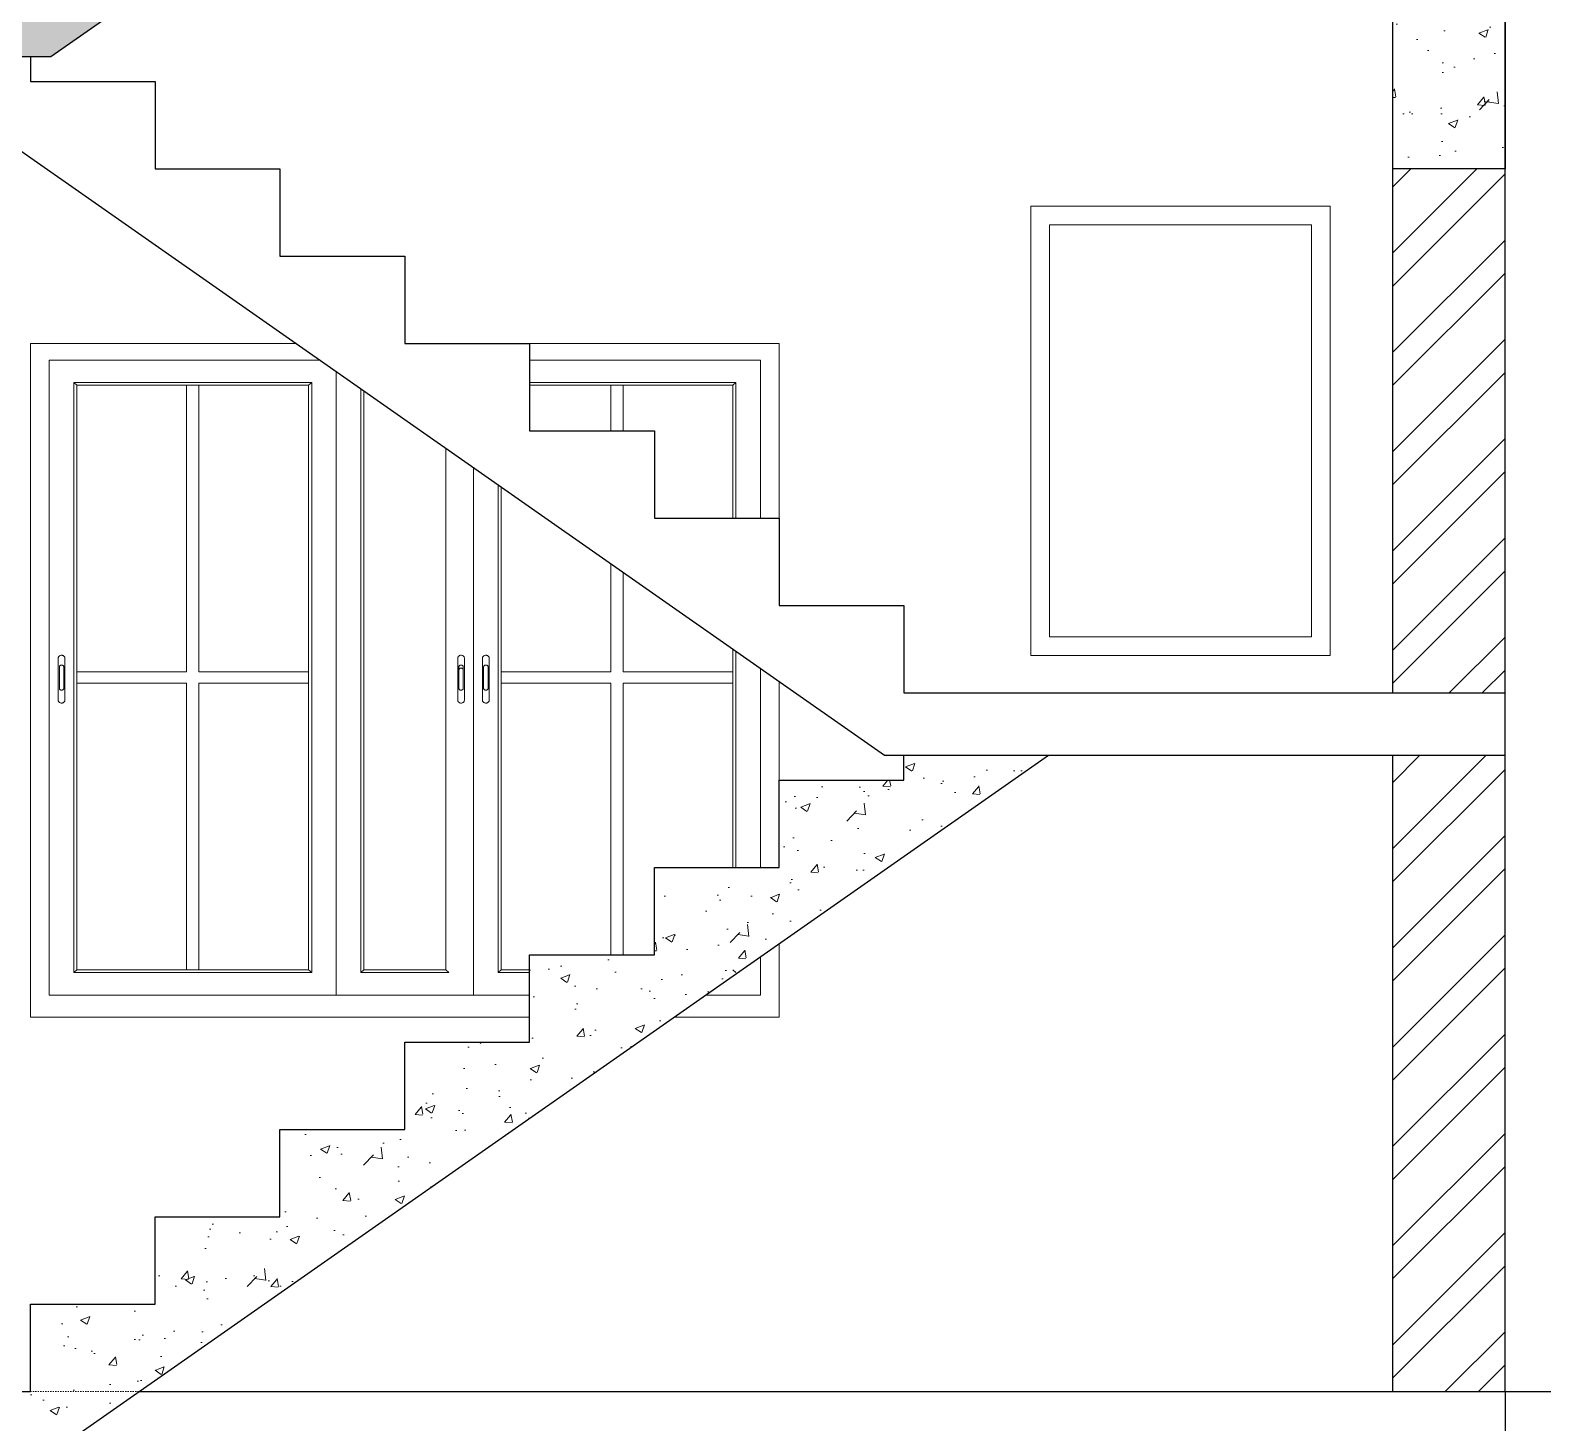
# Model space of a CAD drawing. Header units: inches. Extents: x -5058079 to -5054904, y -3262045 to -3259800.
# Drawn here: x -5055765.6 to -5055644.4, y -3261148.1 to -3261036.5 of the extents above; entities that cross this region are included whole.
import ezdxf

# ---------------------------------------------------------------- set-up
doc = ezdxf.new("R2010")
doc.units = ezdxf.units.IN
doc.header["$LTSCALE"] = 2
doc.header["$MEASUREMENT"] = 0
doc.linetypes.add('ACAD_ISO02W100', pattern=[15, 12, -3])
doc.linetypes.add('CENTER', pattern=[2, 1.25, -0.25, 0.25, -0.25])
doc.layers.get('0').update_dxf_attribs({"linetype": 'CONTINUOUS'})
for name, color, linetype, lineweight in [('Annotate-Bold.w', 187, 'CONTINUOUS', 18), ('Door-Window', 47, 'CONTINUOUS', 15), ('HATCH', 60, 'ACAD_ISO02W100', 13), ('window', 4, 'CONTINUOUS', 13)]:
    doc.layers.add(name, color=color, linetype=linetype, lineweight=lineweight)
pattern_1 = [(50, (2074.156, -4543.582), (7.172601826, -0.62752135), [0.75, -8.25]), (355, (2074.156, -4543.582), (-1.387513336, 7.521921337), [0.6, -6.6]), (100.45144446, (2074.7536, -4543.634), (5.785088467, 6.89439991), [0.63740192, -7.01142112]), (46.1842, (2074.156, -4541.582), (10.672413307, -1.655192808), [1.125, -12.375]), (96.63563549, (2075.045, -4541.72), (9.346619457, 9.741186008), [0.95610342, -10.5171376]), (351.184164, (2074.156, -4541.582), (9.34661945, 9.741186003), [0.9, -9.90000001]), (21, (2075.156, -4542.082), (5.969070521, -4.0261889067), [0.75, -8.25]), (326, (2075.156, -4542.082), (2.433153319, 7.2515004505), [0.6, -6.6]), (71.45144474, (2075.653, -4542.417), (8.402223767, 3.225311528), [0.6374019, -7.01142112]), (37.5, (2074.156, -4543.5817), (0.1215985532, 3.3289385383), [0, -6.52, 0, -6.7, 0, -6.625]), (7.5, (2074.156, -4543.5817), (2.6306953744, 3.9441171188), [0, -3.82, 0, -6.37, 0, -2.525]), (327.5, (2071.926, -4543.5817), (5.3382243617, -0.2255487173), [0, -2.5, 0, -7.8, 0, -10.35]), (317.5, (2070.926, -4543.5817), (5.8318616934, 1.0010498233), [0, -3.25, 0, -5.18, 0, -7.35])]
pattern_2 = [(45, (20732.341, -1743.482), (-3.977475644, 3.977475644), []), (45, (20734.9926, -1743.482), (-3.977475644, 3.977475644), [])]

msp = doc.modelspace()

# ---------------------------------------------------------------- hatches: boundary and pattern name
at = {"layer": 'Door-Window', "linetype": 'ByBlock'}
h = msp.add_hatch(dxfattribs=at)
h.set_pattern_fill('AR-CONC', color=256)
h.set_pattern_definition(pattern_1)
h.paths.add_polyline_path([(-5055910.02, -3261047.58), (-5055901.02, -3261047.58), (-5055901.02, -3261038.58), (-5055779.6, -3261038.58), (-5055779.6, -3261047.58), (-5055770.6, -3261047.58), (-5055770.6, -3261038.58), (-5055763.96, -3261038.58), (-5055756.82, -3261033.58), (-5055928.02, -3261033.58), (-5055928.02, -3261038.58), (-5055910.02, -3261038.58)])
h = msp.add_hatch(dxfattribs=at)
h.set_pattern_fill('AR-CONC', color=256)
h.set_pattern_definition([(50, (20732.363, -1743.482), (7.172601826, -0.62752135), [0.75, -8.25]), (355, (20732.363, -1743.482), (-1.387513336, 7.521921337), [0.6, -6.6]), (100.45144446, (20732.9605, -1743.534), (5.785088467, 6.89439991), [0.63740192, -7.01142112]), (46.1842, (20732.363, -1741.482), (10.672413307, -1.655192808), [1.125, -12.375]), (96.63563549, (20733.252, -1741.62), (9.346619457, 9.741186008), [0.95610342, -10.5171376]), (351.184164, (20732.363, -1741.482), (9.34661945, 9.741186003), [0.9, -9.90000001]), (21, (20733.363, -1741.982), (5.969070521, -4.0261889067), [0.75, -8.25]), (326, (20733.363, -1741.982), (2.433153319, 7.2515004505), [0.6, -6.6]), (71.45144474, (20733.86, -1742.317), (8.402223767, 3.225311528), [0.6374019, -7.01142112]), (37.5, (20732.3628, -1743.4818), (0.1215985532, 3.3289385383), [0, -6.52, 0, -6.7, 0, -6.625]), (7.5, (20732.363, -1743.482), (2.6306953744, 3.9441171188), [0, -3.82, 0, -6.37, 0, -2.525]), (327.5, (20730.1328, -1743.4818), (5.3382243617, -0.2255487173), [0, -2.5, 0, -7.8, 0, -10.35]), (317.5, (20729.133, -1743.482), (5.8318616934, 1.0010498233), [0, -3.25, 0, -5.18, 0, -7.35])])
h.paths.add_polyline_path([(-5055647.44, -3261033.58), (-5055656.44, -3261033.58), (-5055656.44, -3261047.58), (-5055647.44, -3261047.58)])
h = msp.add_hatch(dxfattribs=at)
h.set_pattern_fill('AR-CONC', color=256)
h.set_pattern_definition(pattern_1)
h.paths.add_polyline_path([(-5055684.02, -3261094.58), (-5055695.6, -3261094.58), (-5055695.6, -3261096.58), (-5055705.6, -3261096.58), (-5055705.6, -3261103.58), (-5055715.6, -3261103.58), (-5055715.6, -3261110.58), (-5055725.6, -3261110.58), (-5055725.6, -3261117.58), (-5055735.6, -3261117.58), (-5055735.6, -3261124.58), (-5055745.6, -3261124.58), (-5055745.6, -3261131.58), (-5055755.6, -3261131.58), (-5055755.6, -3261138.58), (-5055765.6, -3261138.58), (-5055765.6, -3261145.58), (-5055756.88, -3261145.58)])
h = msp.add_hatch(dxfattribs=at)
h.set_pattern_fill('AR-CONC', color=256)
h.set_pattern_definition(pattern_1)
h.paths.add_polyline_path([(-5055910.02, -3261159.58), (-5055901.02, -3261159.58), (-5055901.02, -3261150.58), (-5055779.6, -3261150.58), (-5055779.6, -3261159.58), (-5055770.6, -3261159.58), (-5055770.6, -3261150.58), (-5055764.02, -3261150.58), (-5055756.88, -3261145.58), (-5055910.02, -3261145.58)])
at = {"layer": 'HATCH', "ltscale": 0.01}
h = msp.add_hatch(dxfattribs=at)
h.set_pattern_fill('ANSI32', color=256, scale=15, style=0)
h.set_pattern_definition(pattern_2)
h.paths.add_polyline_path([(-5055647.44, -3261047.58), (-5055656.46, -3261047.58), (-5055656.46, -3261089.58), (-5055647.44, -3261089.58)])
h = msp.add_hatch(dxfattribs=at)
h.set_pattern_fill('ANSI32', color=256, scale=15, style=0)
h.set_pattern_definition(pattern_2)
h.paths.add_polyline_path([(-5055647.44, -3261094.58), (-5055656.46, -3261094.58), (-5055656.46, -3261145.58), (-5055647.44, -3261145.58)])

# ---------------------------------------------------------------- linework, layer by layer
at = {"ltscale": 0.5}
for p, q in [((-5055647.44, -3261145.58), (-5055647.44, -3260809.58)), ((-5055763.96, -3261038.58), (-5055683.96, -3260982.58)), ((-5055656.44, -3261089.58), (-5055656.44, -3260982.58)), ((-5055770.6, -3261038.58), (-5055763.96, -3261038.58)), ((-5055770.6, -3261043.18), (-5055697.17, -3261094.58)), ((-5055695.6, -3261089.58), (-5055647.44, -3261089.58)), ((-5055764.02, -3261150.58), (-5055684.02, -3261094.58)), ((-5055697.17, -3261094.58), (-5055647.44, -3261094.58)), ((-5055656.44, -3261145.58), (-5055656.44, -3261094.58)), ((-5055910.02, -3261145.58), (-5055765.6, -3261145.58)), ((-5055756.88, -3261145.58), (-5055673.88, -3261145.58)), ((-5055673.88, -3261145.58), (-5055649.88, -3261145.58)), ((-5055647.44, -3261145.58), (-5055617.44, -3261145.58))]:
    msp.add_line(p, q, dxfattribs=at)
msp.add_lwpolyline([(-5055656.44, -3261033.58), (-5055647.44, -3261033.58), (-5055647.44, -3261047.58), (-5055656.44, -3261047.58)], close=True, dxfattribs=at)
for points in [[(-5055765.6, -3261038.58), (-5055765.6, -3261040.58), (-5055755.6, -3261040.58), (-5055755.6, -3261047.58), (-5055745.6, -3261047.58), (-5055745.6, -3261054.58), (-5055735.6, -3261054.58), (-5055735.6, -3261061.58), (-5055725.6, -3261061.58), (-5055725.6, -3261068.58), (-5055715.6, -3261068.58), (-5055715.6, -3261075.58), (-5055705.6, -3261075.58), (-5055705.6, -3261082.58), (-5055695.6, -3261082.58), (-5055695.6, -3261089.58)], [(-5055765.6, -3261145.58), (-5055765.6, -3261138.58), (-5055755.6, -3261138.58), (-5055755.6, -3261131.58), (-5055745.6, -3261131.58), (-5055745.6, -3261124.58), (-5055735.6, -3261124.58), (-5055735.6, -3261117.58), (-5055725.6, -3261117.58), (-5055725.6, -3261110.58), (-5055715.6, -3261110.58), (-5055715.6, -3261103.58), (-5055705.6, -3261103.58), (-5055705.6, -3261096.58), (-5055695.6, -3261096.58), (-5055695.6, -3261094.58)], [(-5055656.44, -3261145.58), (-5055647.44, -3261145.58), (-5055647.44, -3261159.58), (-5055656.44, -3261159.58), (-5055656.44, -3261150.58)]]:
    msp.add_lwpolyline(points, dxfattribs=at)
at = {"layer": 'Annotate-Bold.w', "linetype": 'CENTER', "ltscale": 0.01}
msp.add_line((-5055993.01, -3261145.58), (-5055604.24, -3261145.58), dxfattribs=at)
at = {"layer": 'window'}
for p, q in [((-5055765.6, -3261115.58), (-5055765.6, -3261061.58)), ((-5055744.32, -3261061.58), (-5055765.6, -3261061.58)), ((-5055705.6, -3261061.58), (-5055725.6, -3261061.58)), ((-5055705.6, -3261075.58), (-5055705.6, -3261061.58)), ((-5055764.1, -3261113.8), (-5055764.1, -3261062.91)), ((-5055742.41, -3261062.91), (-5055764.1, -3261062.91)), ((-5055707.1, -3261062.91), (-5055725.6, -3261062.91)), ((-5055707.1, -3261062.91), (-5055707.1, -3261075.58)), ((-5055762.13, -3261112), (-5055762.13, -3261064.71)), ((-5055762.13, -3261064.71), (-5055743.06, -3261064.71)), ((-5055761.89, -3261064.93), (-5055762.13, -3261064.71)), ((-5055761.89, -3261111.78), (-5055761.89, -3261064.93)), ((-5055743.31, -3261064.93), (-5055761.89, -3261064.93)), ((-5055753.09, -3261064.93), (-5055753.09, -3261087.91)), ((-5055752.11, -3261064.93), (-5055752.11, -3261087.91)), ((-5055743.31, -3261064.93), (-5055743.06, -3261064.71)), ((-5055743.31, -3261064.93), (-5055743.31, -3261111.78)), ((-5055743.06, -3261064.71), (-5055743.06, -3261112)), ((-5055741.1, -3261063.83), (-5055741.1, -3261113.8)), ((-5055725.6, -3261064.71), (-5055709.06, -3261064.71)), ((-5055709.31, -3261064.93), (-5055725.6, -3261064.93)), ((-5055719.09, -3261064.93), (-5055719.09, -3261068.58)), ((-5055718.11, -3261064.93), (-5055718.11, -3261068.58)), ((-5055709.31, -3261064.93), (-5055709.06, -3261064.71)), ((-5055709.31, -3261064.93), (-5055709.31, -3261075.58)), ((-5055709.06, -3261064.71), (-5055709.06, -3261075.58)), ((-5055739.13, -3261065.21), (-5055739.13, -3261112)), ((-5055738.89, -3261065.38), (-5055738.89, -3261111.78)), ((-5055732.31, -3261111.78), (-5055732.31, -3261069.98)), ((-5055730.1, -3261071.53), (-5055730.1, -3261113.8)), ((-5055728.13, -3261112), (-5055728.13, -3261072.91)), ((-5055727.89, -3261111.78), (-5055727.89, -3261073.08)), ((-5055719.09, -3261079.24), (-5055719.09, -3261087.91)), ((-5055718.11, -3261079.93), (-5055718.11, -3261087.91)), ((-5055763.37, -3261086.75), (-5055763.36, -3261086.72)), ((-5055763.37, -3261086.79), (-5055763.36, -3261086.72)), ((-5055763.37, -3261086.79), (-5055763.37, -3261086.75)), ((-5055763.37, -3261090.18), (-5055763.37, -3261086.79)), ((-5055763.36, -3261086.72), (-5055763.34, -3261086.69)), ((-5055763.34, -3261086.69), (-5055763.32, -3261086.66)), ((-5055763.29, -3261086.63), (-5055763.32, -3261086.66)), ((-5055763.26, -3261086.61), (-5055763.29, -3261086.63)), ((-5055763.26, -3261086.61), (-5055763.22, -3261086.59)), ((-5055763.19, -3261086.58), (-5055763.22, -3261086.59)), ((-5055763.14, -3261086.57), (-5055763.19, -3261086.58)), ((-5055763.1, -3261086.57), (-5055763.14, -3261086.57)), ((-5055763.06, -3261086.57), (-5055763.1, -3261086.57)), ((-5055763.06, -3261086.57), (-5055763.02, -3261086.58)), ((-5055763.02, -3261086.58), (-5055762.98, -3261086.59)), ((-5055762.98, -3261086.59), (-5055762.94, -3261086.61)), ((-5055762.94, -3261086.61), (-5055762.91, -3261086.63)), ((-5055762.91, -3261086.63), (-5055762.88, -3261086.66)), ((-5055762.86, -3261086.69), (-5055762.88, -3261086.66)), ((-5055762.84, -3261086.72), (-5055762.86, -3261086.69)), ((-5055762.84, -3261086.75), (-5055762.84, -3261086.72)), ((-5055762.84, -3261086.75), (-5055762.83, -3261086.79)), ((-5055762.83, -3261086.79), (-5055762.83, -3261090.18)), ((-5055731.35, -3261086.72), (-5055731.36, -3261086.75)), ((-5055731.36, -3261086.75), (-5055731.36, -3261086.79)), ((-5055731.36, -3261086.79), (-5055731.36, -3261090.18)), ((-5055731.33, -3261086.69), (-5055731.35, -3261086.72)), ((-5055731.31, -3261086.66), (-5055731.33, -3261086.69)), ((-5055731.28, -3261086.63), (-5055731.31, -3261086.66)), ((-5055731.25, -3261086.61), (-5055731.28, -3261086.63)), ((-5055731.22, -3261086.59), (-5055731.25, -3261086.61)), ((-5055731.18, -3261086.58), (-5055731.22, -3261086.59)), ((-5055731.14, -3261086.57), (-5055731.18, -3261086.58)), ((-5055731.09, -3261086.57), (-5055731.14, -3261086.57)), ((-5055731.05, -3261086.57), (-5055731.09, -3261086.57)), ((-5055731.01, -3261086.58), (-5055731.05, -3261086.57)), ((-5055730.97, -3261086.59), (-5055731.01, -3261086.58)), ((-5055730.93, -3261086.61), (-5055730.97, -3261086.59)), ((-5055730.9, -3261086.63), (-5055730.93, -3261086.61)), ((-5055730.87, -3261086.66), (-5055730.9, -3261086.63)), ((-5055730.85, -3261086.69), (-5055730.87, -3261086.66)), ((-5055730.84, -3261086.72), (-5055730.85, -3261086.69)), ((-5055730.83, -3261086.75), (-5055730.84, -3261086.72)), ((-5055730.82, -3261086.79), (-5055730.84, -3261086.72)), ((-5055730.82, -3261086.79), (-5055730.83, -3261086.75)), ((-5055730.82, -3261090.18), (-5055730.82, -3261086.79)), ((-5055729.37, -3261086.75), (-5055729.36, -3261086.72)), ((-5055729.37, -3261086.79), (-5055729.36, -3261086.72)), ((-5055729.37, -3261086.79), (-5055729.37, -3261086.75)), ((-5055729.37, -3261090.18), (-5055729.37, -3261086.79)), ((-5055729.36, -3261086.72), (-5055729.34, -3261086.69)), ((-5055729.34, -3261086.69), (-5055729.32, -3261086.66)), ((-5055729.29, -3261086.63), (-5055729.32, -3261086.66)), ((-5055729.26, -3261086.61), (-5055729.29, -3261086.63)), ((-5055729.26, -3261086.61), (-5055729.22, -3261086.59)), ((-5055729.19, -3261086.58), (-5055729.22, -3261086.59)), ((-5055729.14, -3261086.57), (-5055729.19, -3261086.58)), ((-5055729.1, -3261086.57), (-5055729.14, -3261086.57)), ((-5055729.06, -3261086.57), (-5055729.1, -3261086.57)), ((-5055729.06, -3261086.57), (-5055729.02, -3261086.58)), ((-5055729.02, -3261086.58), (-5055728.98, -3261086.59)), ((-5055728.98, -3261086.59), (-5055728.94, -3261086.61)), ((-5055728.94, -3261086.61), (-5055728.91, -3261086.63)), ((-5055728.91, -3261086.63), (-5055728.88, -3261086.66)), ((-5055728.86, -3261086.69), (-5055728.88, -3261086.66)), ((-5055728.84, -3261086.72), (-5055728.86, -3261086.69)), ((-5055728.84, -3261086.75), (-5055728.84, -3261086.72)), ((-5055728.84, -3261086.75), (-5055728.83, -3261086.79)), ((-5055728.83, -3261086.79), (-5055728.83, -3261090.18)), ((-5055709.31, -3261086.08), (-5055709.31, -3261103.58)), ((-5055709.06, -3261086.26), (-5055709.06, -3261103.58)), ((-5055763.27, -3261087.46), (-5055763.28, -3261087.48)), ((-5055763.28, -3261087.48), (-5055763.28, -3261087.51)), ((-5055763.28, -3261087.51), (-5055763.28, -3261089.21)), ((-5055763.26, -3261087.44), (-5055763.27, -3261087.46)), ((-5055763.25, -3261087.42), (-5055763.26, -3261087.44)), ((-5055763.23, -3261087.4), (-5055763.25, -3261087.42)), ((-5055763.21, -3261087.39), (-5055763.23, -3261087.4)), ((-5055763.18, -3261087.37), (-5055763.21, -3261087.39)), ((-5055763.16, -3261087.37), (-5055763.18, -3261087.37)), ((-5055763.13, -3261087.36), (-5055763.16, -3261087.37)), ((-5055763.1, -3261087.36), (-5055763.13, -3261087.36)), ((-5055763.07, -3261087.36), (-5055763.1, -3261087.36)), ((-5055763.05, -3261087.37), (-5055763.07, -3261087.36)), ((-5055763.02, -3261087.37), (-5055763.05, -3261087.37)), ((-5055763, -3261087.39), (-5055763.02, -3261087.37)), ((-5055762.97, -3261087.4), (-5055763, -3261087.39)), ((-5055762.95, -3261087.42), (-5055762.97, -3261087.4)), ((-5055762.94, -3261087.44), (-5055762.95, -3261087.42)), ((-5055762.93, -3261087.46), (-5055762.94, -3261087.44)), ((-5055762.92, -3261087.48), (-5055762.93, -3261087.46)), ((-5055762.92, -3261087.51), (-5055762.92, -3261087.48)), ((-5055762.92, -3261089.21), (-5055762.92, -3261087.51)), ((-5055761.89, -3261087.91), (-5055753.09, -3261087.91)), ((-5055752.11, -3261087.91), (-5055743.31, -3261087.91)), ((-5055731.27, -3261087.46), (-5055731.25, -3261087.44)), ((-5055731.27, -3261087.48), (-5055731.27, -3261087.46)), ((-5055731.27, -3261087.51), (-5055731.27, -3261087.48)), ((-5055731.27, -3261087.76), (-5055731.27, -3261087.51)), ((-5055731.27, -3261087.71), (-5055731.25, -3261087.69)), ((-5055731.27, -3261087.73), (-5055731.27, -3261087.71)), ((-5055731.27, -3261087.76), (-5055731.27, -3261087.73)), ((-5055731.27, -3261089.21), (-5055731.27, -3261087.76)), ((-5055731.25, -3261087.44), (-5055731.24, -3261087.42)), ((-5055731.25, -3261087.69), (-5055731.24, -3261087.67)), ((-5055731.24, -3261087.42), (-5055731.22, -3261087.4)), ((-5055731.24, -3261087.67), (-5055731.22, -3261087.65)), ((-5055731.22, -3261087.4), (-5055731.2, -3261087.39)), ((-5055731.22, -3261087.65), (-5055731.2, -3261087.64)), ((-5055731.2, -3261087.39), (-5055731.18, -3261087.37)), ((-5055731.2, -3261087.64), (-5055731.18, -3261087.62)), ((-5055731.18, -3261087.37), (-5055731.15, -3261087.37)), ((-5055731.18, -3261087.62), (-5055731.15, -3261087.61)), ((-5055731.15, -3261087.37), (-5055731.12, -3261087.36)), ((-5055731.15, -3261087.61), (-5055731.12, -3261087.61)), ((-5055731.12, -3261087.36), (-5055731.09, -3261087.36)), ((-5055731.12, -3261087.61), (-5055731.09, -3261087.61)), ((-5055731.09, -3261087.36), (-5055731.06, -3261087.36)), ((-5055731.09, -3261087.61), (-5055731.06, -3261087.61)), ((-5055731.06, -3261087.36), (-5055731.04, -3261087.37)), ((-5055731.06, -3261087.61), (-5055731.04, -3261087.61)), ((-5055731.04, -3261087.37), (-5055731.01, -3261087.37)), ((-5055731.04, -3261087.61), (-5055731.01, -3261087.62)), ((-5055731.01, -3261087.37), (-5055730.99, -3261087.39)), ((-5055731.01, -3261087.62), (-5055730.99, -3261087.64)), ((-5055730.99, -3261087.39), (-5055730.96, -3261087.4)), ((-5055730.99, -3261087.64), (-5055730.96, -3261087.65)), ((-5055730.96, -3261087.4), (-5055730.95, -3261087.42)), ((-5055730.96, -3261087.65), (-5055730.95, -3261087.67)), ((-5055730.95, -3261087.42), (-5055730.93, -3261087.44)), ((-5055730.95, -3261087.67), (-5055730.93, -3261087.69)), ((-5055730.93, -3261087.44), (-5055730.92, -3261087.46)), ((-5055730.93, -3261087.69), (-5055730.92, -3261087.71)), ((-5055730.92, -3261087.46), (-5055730.91, -3261087.48)), ((-5055730.92, -3261087.71), (-5055730.91, -3261087.73)), ((-5055730.91, -3261087.48), (-5055730.91, -3261087.51)), ((-5055730.91, -3261089.21), (-5055730.91, -3261087.51)), ((-5055730.91, -3261087.73), (-5055730.91, -3261087.76)), ((-5055729.27, -3261087.46), (-5055729.28, -3261087.48)), ((-5055729.28, -3261087.48), (-5055729.28, -3261087.51)), ((-5055729.28, -3261087.51), (-5055729.28, -3261089.21)), ((-5055729.26, -3261087.44), (-5055729.27, -3261087.46)), ((-5055729.25, -3261087.42), (-5055729.26, -3261087.44)), ((-5055729.23, -3261087.4), (-5055729.25, -3261087.42)), ((-5055729.21, -3261087.39), (-5055729.23, -3261087.4)), ((-5055729.18, -3261087.37), (-5055729.21, -3261087.39)), ((-5055729.16, -3261087.37), (-5055729.18, -3261087.37)), ((-5055729.13, -3261087.36), (-5055729.16, -3261087.37)), ((-5055729.1, -3261087.36), (-5055729.13, -3261087.36)), ((-5055729.07, -3261087.36), (-5055729.1, -3261087.36)), ((-5055729.05, -3261087.37), (-5055729.07, -3261087.36)), ((-5055729.02, -3261087.37), (-5055729.05, -3261087.37)), ((-5055729, -3261087.39), (-5055729.02, -3261087.37)), ((-5055728.97, -3261087.4), (-5055729, -3261087.39)), ((-5055728.95, -3261087.42), (-5055728.97, -3261087.4)), ((-5055728.94, -3261087.44), (-5055728.95, -3261087.42)), ((-5055728.93, -3261087.46), (-5055728.94, -3261087.44)), ((-5055728.92, -3261087.48), (-5055728.93, -3261087.46)), ((-5055728.92, -3261087.51), (-5055728.92, -3261087.48)), ((-5055728.92, -3261089.21), (-5055728.92, -3261087.51)), ((-5055727.89, -3261087.91), (-5055719.09, -3261087.91)), ((-5055718.11, -3261087.91), (-5055709.31, -3261087.91)), ((-5055707.1, -3261087.63), (-5055707.1, -3261103.58)), ((-5055763.28, -3261089.24), (-5055763.28, -3261089.21)), ((-5055763.27, -3261089.26), (-5055763.28, -3261089.24)), ((-5055762.92, -3261089.24), (-5055762.93, -3261089.26)), ((-5055762.92, -3261089.21), (-5055762.92, -3261089.24)), ((-5055761.89, -3261088.81), (-5055753.09, -3261088.81)), ((-5055753.09, -3261088.81), (-5055753.09, -3261111.78)), ((-5055752.11, -3261088.81), (-5055743.31, -3261088.81)), ((-5055752.11, -3261088.81), (-5055752.11, -3261111.78)), ((-5055731.27, -3261089.21), (-5055731.27, -3261089.24)), ((-5055731.27, -3261089.24), (-5055731.27, -3261089.26)), ((-5055730.92, -3261089.26), (-5055730.91, -3261089.24)), ((-5055730.91, -3261089.24), (-5055730.91, -3261089.21)), ((-5055729.28, -3261089.24), (-5055729.28, -3261089.21)), ((-5055729.27, -3261089.26), (-5055729.28, -3261089.24)), ((-5055728.92, -3261089.24), (-5055728.93, -3261089.26)), ((-5055728.92, -3261089.21), (-5055728.92, -3261089.24)), ((-5055727.89, -3261088.81), (-5055719.09, -3261088.81)), ((-5055719.09, -3261088.81), (-5055719.09, -3261110.58)), ((-5055718.11, -3261088.81), (-5055709.31, -3261088.81)), ((-5055718.11, -3261088.81), (-5055718.11, -3261110.58)), ((-5055705.6, -3261103.58), (-5055705.6, -3261088.68)), ((-5055763.37, -3261090.21), (-5055763.37, -3261090.18)), ((-5055763.36, -3261090.25), (-5055763.37, -3261090.21)), ((-5055763.36, -3261090.25), (-5055763.34, -3261090.28)), ((-5055763.34, -3261090.28), (-5055763.32, -3261090.31)), ((-5055763.32, -3261090.31), (-5055763.29, -3261090.34)), ((-5055763.26, -3261090.36), (-5055763.29, -3261090.34)), ((-5055763.26, -3261089.28), (-5055763.27, -3261089.26)), ((-5055763.25, -3261089.3), (-5055763.26, -3261089.28)), ((-5055763.22, -3261090.38), (-5055763.26, -3261090.36)), ((-5055763.23, -3261089.32), (-5055763.25, -3261089.3)), ((-5055763.21, -3261089.33), (-5055763.23, -3261089.32)), ((-5055763.22, -3261090.38), (-5055763.19, -3261090.39)), ((-5055763.18, -3261089.35), (-5055763.21, -3261089.33)), ((-5055763.14, -3261090.4), (-5055763.19, -3261090.39)), ((-5055763.16, -3261089.36), (-5055763.18, -3261089.35)), ((-5055763.13, -3261089.36), (-5055763.16, -3261089.36)), ((-5055763.1, -3261090.4), (-5055763.14, -3261090.4)), ((-5055763.1, -3261089.36), (-5055763.13, -3261089.36)), ((-5055763.07, -3261089.36), (-5055763.1, -3261089.36)), ((-5055763.1, -3261090.4), (-5055763.06, -3261090.4)), ((-5055763.05, -3261089.36), (-5055763.07, -3261089.36)), ((-5055763.06, -3261090.4), (-5055763.02, -3261090.39)), ((-5055763.02, -3261089.35), (-5055763.05, -3261089.36)), ((-5055763, -3261089.33), (-5055763.02, -3261089.35)), ((-5055762.98, -3261090.38), (-5055763.02, -3261090.39)), ((-5055762.97, -3261089.32), (-5055763, -3261089.33)), ((-5055762.94, -3261090.36), (-5055762.98, -3261090.38)), ((-5055762.95, -3261089.3), (-5055762.97, -3261089.32)), ((-5055762.94, -3261089.28), (-5055762.95, -3261089.3)), ((-5055762.93, -3261089.26), (-5055762.94, -3261089.28)), ((-5055762.94, -3261090.36), (-5055762.91, -3261090.34)), ((-5055762.91, -3261090.34), (-5055762.88, -3261090.31)), ((-5055762.88, -3261090.31), (-5055762.86, -3261090.28)), ((-5055762.84, -3261090.25), (-5055762.86, -3261090.28)), ((-5055762.84, -3261090.21), (-5055762.83, -3261090.18)), ((-5055762.83, -3261090.18), (-5055762.84, -3261090.25)), ((-5055762.84, -3261090.21), (-5055762.84, -3261090.25)), ((-5055731.36, -3261090.21), (-5055731.36, -3261090.18)), ((-5055731.36, -3261090.18), (-5055731.35, -3261090.25)), ((-5055731.36, -3261090.21), (-5055731.35, -3261090.25)), ((-5055731.35, -3261090.25), (-5055731.33, -3261090.28)), ((-5055731.33, -3261090.28), (-5055731.31, -3261090.31)), ((-5055731.31, -3261090.31), (-5055731.28, -3261090.34)), ((-5055731.28, -3261090.34), (-5055731.25, -3261090.36)), ((-5055731.27, -3261089.26), (-5055731.25, -3261089.28)), ((-5055731.25, -3261089.28), (-5055731.24, -3261089.3)), ((-5055731.25, -3261090.36), (-5055731.22, -3261090.38)), ((-5055731.24, -3261089.3), (-5055731.22, -3261089.32)), ((-5055731.22, -3261089.32), (-5055731.2, -3261089.33)), ((-5055731.22, -3261090.38), (-5055731.18, -3261090.39)), ((-5055731.2, -3261089.33), (-5055731.18, -3261089.35)), ((-5055731.18, -3261089.35), (-5055731.15, -3261089.36)), ((-5055731.18, -3261090.39), (-5055731.14, -3261090.4)), ((-5055731.15, -3261089.36), (-5055731.12, -3261089.36)), ((-5055731.14, -3261090.4), (-5055731.09, -3261090.4)), ((-5055731.12, -3261089.36), (-5055731.09, -3261089.36)), ((-5055731.09, -3261089.36), (-5055731.06, -3261089.36)), ((-5055731.09, -3261090.4), (-5055731.05, -3261090.4)), ((-5055731.06, -3261089.36), (-5055731.04, -3261089.36)), ((-5055731.05, -3261090.4), (-5055731.01, -3261090.39)), ((-5055731.04, -3261089.36), (-5055731.01, -3261089.35)), ((-5055731.01, -3261089.35), (-5055730.99, -3261089.33)), ((-5055731.01, -3261090.39), (-5055730.97, -3261090.38)), ((-5055730.99, -3261089.33), (-5055730.96, -3261089.32)), ((-5055730.97, -3261090.38), (-5055730.93, -3261090.36)), ((-5055730.96, -3261089.32), (-5055730.95, -3261089.3)), ((-5055730.95, -3261089.3), (-5055730.93, -3261089.28)), ((-5055730.93, -3261089.28), (-5055730.92, -3261089.26)), ((-5055730.93, -3261090.36), (-5055730.9, -3261090.34)), ((-5055730.9, -3261090.34), (-5055730.87, -3261090.31)), ((-5055730.87, -3261090.31), (-5055730.85, -3261090.28)), ((-5055730.85, -3261090.28), (-5055730.84, -3261090.25)), ((-5055730.84, -3261090.25), (-5055730.83, -3261090.21)), ((-5055730.83, -3261090.21), (-5055730.82, -3261090.18)), ((-5055729.37, -3261090.21), (-5055729.37, -3261090.18)), ((-5055729.36, -3261090.25), (-5055729.37, -3261090.21)), ((-5055729.36, -3261090.25), (-5055729.34, -3261090.28)), ((-5055729.34, -3261090.28), (-5055729.32, -3261090.31)), ((-5055729.32, -3261090.31), (-5055729.29, -3261090.34)), ((-5055729.26, -3261090.36), (-5055729.29, -3261090.34)), ((-5055729.26, -3261089.28), (-5055729.27, -3261089.26)), ((-5055729.25, -3261089.3), (-5055729.26, -3261089.28)), ((-5055729.22, -3261090.38), (-5055729.26, -3261090.36)), ((-5055729.23, -3261089.32), (-5055729.25, -3261089.3)), ((-5055729.21, -3261089.33), (-5055729.23, -3261089.32)), ((-5055729.22, -3261090.38), (-5055729.19, -3261090.39)), ((-5055729.18, -3261089.35), (-5055729.21, -3261089.33)), ((-5055729.14, -3261090.4), (-5055729.19, -3261090.39)), ((-5055729.16, -3261089.36), (-5055729.18, -3261089.35)), ((-5055729.13, -3261089.36), (-5055729.16, -3261089.36)), ((-5055729.1, -3261090.4), (-5055729.14, -3261090.4)), ((-5055729.1, -3261089.36), (-5055729.13, -3261089.36)), ((-5055729.07, -3261089.36), (-5055729.1, -3261089.36)), ((-5055729.1, -3261090.4), (-5055729.06, -3261090.4)), ((-5055729.05, -3261089.36), (-5055729.07, -3261089.36)), ((-5055729.06, -3261090.4), (-5055729.02, -3261090.39)), ((-5055729.02, -3261089.35), (-5055729.05, -3261089.36)), ((-5055729, -3261089.33), (-5055729.02, -3261089.35)), ((-5055728.98, -3261090.38), (-5055729.02, -3261090.39)), ((-5055728.97, -3261089.32), (-5055729, -3261089.33)), ((-5055728.94, -3261090.36), (-5055728.98, -3261090.38)), ((-5055728.95, -3261089.3), (-5055728.97, -3261089.32)), ((-5055728.94, -3261089.28), (-5055728.95, -3261089.3)), ((-5055728.93, -3261089.26), (-5055728.94, -3261089.28)), ((-5055728.94, -3261090.36), (-5055728.91, -3261090.34)), ((-5055728.91, -3261090.34), (-5055728.88, -3261090.31)), ((-5055728.88, -3261090.31), (-5055728.86, -3261090.28)), ((-5055728.84, -3261090.25), (-5055728.86, -3261090.28)), ((-5055728.84, -3261090.21), (-5055728.83, -3261090.18)), ((-5055728.83, -3261090.18), (-5055728.84, -3261090.25)), ((-5055728.84, -3261090.21), (-5055728.84, -3261090.25)), ((-5055705.6, -3261115.58), (-5055705.6, -3261109.68)), ((-5055707.1, -3261110.73), (-5055707.1, -3261113.8)), ((-5055762.13, -3261112), (-5055761.89, -3261111.78)), ((-5055743.06, -3261112), (-5055762.13, -3261112)), ((-5055743.31, -3261111.78), (-5055761.89, -3261111.78)), ((-5055743.31, -3261111.78), (-5055743.06, -3261112)), ((-5055738.89, -3261111.78), (-5055739.13, -3261112)), ((-5055739.13, -3261112), (-5055732.06, -3261112)), ((-5055738.89, -3261111.78), (-5055732.31, -3261111.78)), ((-5055732.06, -3261112), (-5055732.31, -3261111.78)), ((-5055728.13, -3261112), (-5055727.89, -3261111.78)), ((-5055725.6, -3261112), (-5055728.13, -3261112)), ((-5055725.6, -3261111.78), (-5055727.89, -3261111.78)), ((-5055709.31, -3261111.78), (-5055709.06, -3261112)), ((-5055764.1, -3261113.8), (-5055741.1, -3261113.8)), ((-5055730.1, -3261113.8), (-5055741.1, -3261113.8)), ((-5055730.1, -3261113.8), (-5055725.6, -3261113.8)), ((-5055711.48, -3261113.8), (-5055707.1, -3261113.8)), ((-5055725.6, -3261115.58), (-5055765.6, -3261115.58)), ((-5055705.6, -3261115.58), (-5055714.02, -3261115.58))]:
    msp.add_line(p, q, dxfattribs=at)
for points in [[(-5055685.44, -3261050.58), (-5055661.44, -3261050.58), (-5055661.44, -3261086.58), (-5055685.44, -3261086.58)], [(-5055683.94, -3261052.08), (-5055662.94, -3261052.08), (-5055662.94, -3261085.08), (-5055683.94, -3261085.08)]]:
    msp.add_lwpolyline(points, close=True, dxfattribs=at)

doc.saveas('drawing.dxf')
